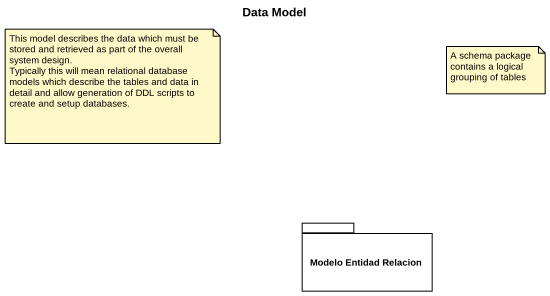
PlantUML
@startuml
title Data Model
package "Modelo Entidad Relacion" as Modelo_Entidad_Relacion {
}
note as N1
  This model describes the data which must be stored and retrieved as part of the overall system design.
  Typically this will mean relational database models which describe the tables and data in detail and allow generation of DDL scripts to create and setup databases.
end note
note as N2
  A schema package contains a logical grouping of tables
end note
@enduml
